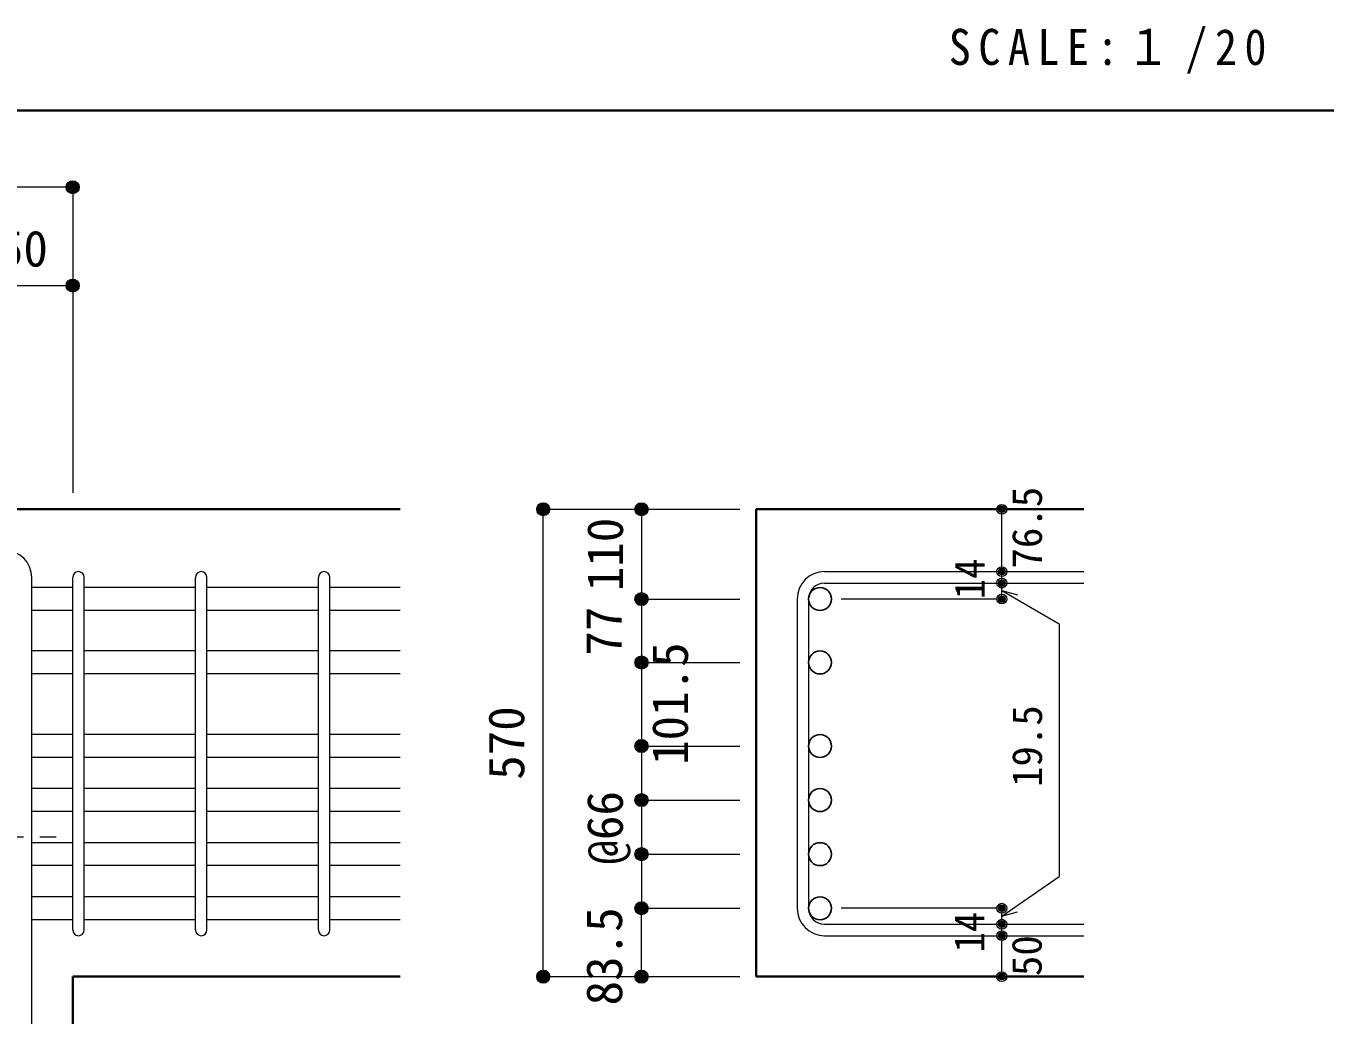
# Model space of a CAD drawing. Units: millimetres at full size, sheet at 1:20; details may follow other scales. Extents: x -3982 to 3969, y -2797 to 2801.
# Drawn here: x 821 to 2409, y -1253 to -45 of the extents above; entities that cross this region are included whole.
import ezdxf
from ezdxf.enums import TextEntityAlignment as Align

# ---------------------------------------------------------------- set-up
doc = ezdxf.new("R2010")
doc.units = ezdxf.units.MM
doc.header["$LTSCALE"] = 20
doc.header["$PDMODE"] = 32
doc.header["$PDSIZE"] = 12
doc.linetypes.add('CHAIN1', pattern=[8, 5, -1, 1, -1])
for name, color, linetype, lineweight in [('6-1_躯体線', 2, 'Continuous', 35), ('6-4_フープ', 7, 'Continuous', 18), ('6-5_梁主筋', 7, 'Continuous', 18), ('6-6_S.T.P.', 7, 'Continuous', 18), ('6-7_文字', 7, 'Continuous', 18), ('6-D_寸法', 4, 'Continuous', 9), ('F-0_枠', 6, 'Continuous', 40)]:
    doc.layers.add(name, color=color, linetype=linetype, lineweight=lineweight)
doc.styles.add('ＭＳ ゴシック', font='')
doc.styles.get('ＭＳ ゴシック').set_extended_font_data('MS Gothic')

msp = doc.modelspace()

# ---------------------------------------------------------------- linework, layer by layer
at = {"layer": '6-1_躯体線'}
for p, q in [((1712.96, -634.67), (2112.96, -634.67)), ((1712.96, -634.67), (1712.96, -1205.17)), ((1278.29, -1205.17), (878.29, -1205.17)), ((878.29, -1434.67), (878.29, -1205.17)), ((1712.96, -1205.17), (2112.96, -1205.17))]:
    msp.add_line(p, q, dxfattribs=at)
msp.add_lwpolyline([(1278.29, -634.67), (477.84, -634.67), (78.29, -634.67)], dxfattribs=at)
at = {"layer": '6-4_フープ'}
msp.add_line((828.29, -1351.17), (828.29, -718.17), dxfattribs=at)
msp.add_arc((794.79, -718.17), 33.5, 0, 90, dxfattribs=at)
at = {"layer": '6-5_梁主筋'}
for p, q in [((878.29, -730.28), (828.29, -730.28)), ((1028.29, -730.28), (892.29, -730.28)), ((1178.29, -730.28), (1042.29, -730.28)), ((1278.29, -730.28), (1192.29, -730.28)), ((878.29, -758.28), (828.29, -758.28)), ((1028.29, -758.28), (892.29, -758.28)), ((1178.29, -758.28), (1042.29, -758.28)), ((1278.29, -758.28), (1192.29, -758.28)), ((878.29, -807.67), (828.29, -807.67)), ((1028.29, -807.67), (892.29, -807.67)), ((1178.29, -807.67), (1042.29, -807.67)), ((1278.29, -807.67), (1192.29, -807.67)), ((878.29, -835.67), (828.29, -835.67)), ((1028.29, -835.67), (892.29, -835.67)), ((1178.29, -835.67), (1042.29, -835.67)), ((1278.29, -835.67), (1192.29, -835.67)), ((878.29, -909.67), (828.29, -909.67)), ((1028.29, -909.67), (892.29, -909.67)), ((1178.29, -909.67), (1042.29, -909.67)), ((1278.29, -909.67), (1192.29, -909.67)), ((878.29, -937.67), (828.29, -937.67)), ((1028.29, -937.67), (892.29, -937.67)), ((1178.29, -937.67), (1042.29, -937.67)), ((1278.29, -937.67), (1192.29, -937.67)), ((878.29, -975.67), (828.29, -975.67)), ((1028.29, -975.67), (892.29, -975.67)), ((1178.29, -975.67), (1042.29, -975.67)), ((1278.29, -975.67), (1192.29, -975.67)), ((878.29, -1003.67), (828.29, -1003.67)), ((1028.29, -1003.67), (892.29, -1003.67)), ((1178.29, -1003.67), (1042.29, -1003.67)), ((1278.29, -1003.67), (1192.29, -1003.67)), ((878.29, -1041.67), (828.29, -1041.67)), ((1028.29, -1041.67), (892.29, -1041.67)), ((1178.29, -1041.67), (1042.29, -1041.67)), ((1278.29, -1041.67), (1192.29, -1041.67)), ((878.29, -1069.67), (828.29, -1069.67)), ((1028.29, -1069.67), (892.29, -1069.67)), ((1178.29, -1069.67), (1042.29, -1069.67)), ((1278.29, -1069.67), (1192.29, -1069.67)), ((878.29, -1107.67), (828.29, -1107.67)), ((1028.29, -1107.67), (892.29, -1107.67)), ((1178.29, -1107.67), (1042.29, -1107.67)), ((1278.29, -1107.67), (1192.29, -1107.67)), ((878.29, -1135.67), (828.29, -1135.67)), ((1028.29, -1135.67), (892.29, -1135.67)), ((1178.29, -1135.67), (1042.29, -1135.67)), ((1278.29, -1135.67), (1192.29, -1135.67))]:
    msp.add_line(p, q, dxfattribs=at)
at = {"layer": '6-5_梁主筋', "color": 3, "lineweight": 25}
for centre in [(1790.96, -744.28), (1790.96, -821.67), (1790.96, -923.67), (1790.96, -989.67), (1790.96, -1055.67), (1790.96, -1121.67)]:
    msp.add_circle(centre, 14, dxfattribs=at)
at = {"layer": '6-6_S.T.P.'}
for p, q in [((1796.46, -710.78), (2112.96, -710.78)), ((878.29, -1148.17), (878.29, -718.17)), ((878.29, -1148.17), (878.29, -718.17)), ((878.29, -1148.17), (878.29, -718.17)), ((878.29, -1148.17), (878.29, -718.17)), ((892.29, -1148.17), (892.29, -718.17)), ((892.29, -1148.17), (892.29, -718.17)), ((892.29, -1148.17), (892.29, -718.17)), ((892.29, -1148.17), (892.29, -718.17)), ((1028.29, -1148.17), (1028.29, -718.17)), ((1042.29, -1148.17), (1042.29, -718.17)), ((1178.29, -1148.17), (1178.29, -718.17)), ((1192.29, -1148.17), (1192.29, -718.17)), ((1796.46, -724.78), (2112.96, -724.78)), ((1762.96, -744.28), (1762.96, -1121.67)), ((1776.96, -744.28), (1776.96, -1121.67)), ((1796.46, -1141.17), (2112.96, -1141.17)), ((1796.46, -1155.17), (2112.96, -1155.17))]:
    msp.add_line(p, q, dxfattribs=at)
for centre, radius, start, end in [((885.29, -717.78), 7, 0, 180), ((885.29, -717.78), 7, 0, 180), ((885.29, -717.78), 7, 0, 180), ((885.29, -717.78), 7, 0, 180), ((1035.29, -717.78), 7, 0, 180), ((1185.29, -717.78), 7, 0, 180), ((1796.46, -744.28), 33.5, 90, 180), ((1796.46, -744.28), 19.5, 90, 180), ((1796.46, -1121.67), 33.5, 180, 270), ((1796.46, -1121.67), 19.5, 180, 270), ((885.29, -1148.17), 7, 180, 0), ((885.29, -1148.17), 7, 180, 0), ((885.29, -1148.17), 7, 180, 0), ((885.29, -1148.17), 7, 180, 0), ((1035.29, -1148.17), 7, 180, 0), ((1185.29, -1148.17), 7, 180, 0)]:
    msp.add_arc(centre, radius, start, end, dxfattribs=at)
at = {"layer": '6-D_寸法'}
for p, q in [((878.29, -241.65), (78.29, -241.65)), ((878.29, -241.65), (878.29, -361.65)), ((728.29, -361.65), (878.29, -361.65)), ((878.29, -361.65), (878.29, -614.67)), ((1452.96, -634.67), (1572.96, -634.67)), ((1452.96, -1205.17), (1452.96, -634.67)), ((1572.96, -634.67), (1692.96, -634.67)), ((1572.96, -634.67), (1572.96, -744.28)), ((2012.96, -744.28), (2012.96, -634.67)), ((1572.96, -744.28), (1692.96, -744.28)), ((1572.96, -744.28), (1572.96, -811.67)), ((2012.96, -744.28), (1816.87, -744.28)), ((2012.96, -733.96), (2032.28, -739.13)), ((2012.96, -733.96), (2083.02, -774.41)), ((2083.02, -774.41), (2083.02, -1082.97)), ((1572.96, -811.67), (1572.96, -1121.67)), ((1572.96, -821.67), (1692.96, -821.67)), ((1572.96, -923.67), (1692.96, -923.67)), ((1572.96, -989.67), (1692.96, -989.67)), ((1572.96, -1055.67), (1692.96, -1055.67)), ((2012.96, -1131.42), (2083.02, -1082.97)), ((2012.96, -1121.67), (1816.87, -1121.67)), ((2012.96, -1205.17), (2012.96, -1121.67)), ((2012.96, -1131.42), (2032.28, -1126.25)), ((1452.96, -1205.17), (1572.96, -1205.17)), ((1452.96, -1205.17), (1562.82, -1205.17)), ((1572.96, -1205.17), (1692.96, -1205.17))]:
    msp.add_line(p, q, dxfattribs=at)
at = {"layer": '6-D_寸法', "linetype": 'CHAIN1'}
msp.add_line((78.29, -1034.67), (878.29, -1034.67), dxfattribs=at)
at = {"layer": '6-D_寸法'}
msp.add_lwpolyline([(1572.96, -1205.17), (1572.96, -1121.67), (1692.96, -1121.67)], dxfattribs=at)
for centre, radius in [((878.29, -241.65), 8), ((878.29, -241.65), 7.2), ((878.29, -241.65), 6.4), ((878.29, -241.65), 5.6), ((878.29, -241.65), 4.8), ((878.29, -241.65), 4), ((878.29, -241.65), 3.2), ((878.29, -241.65), 2.4), ((878.29, -241.65), 1.6), ((878.29, -241.65), 0.8), ((878.29, -361.65), 8), ((878.29, -361.65), 7.2), ((878.29, -361.65), 6.4), ((878.29, -361.65), 5.6), ((878.29, -361.65), 4.8), ((878.29, -361.65), 4), ((878.29, -361.65), 3.2), ((878.29, -361.65), 2.4), ((878.29, -361.65), 1.6), ((878.29, -361.65), 0.8), ((1452.96, -634.67), 8), ((1452.96, -634.67), 7.2), ((1452.96, -634.67), 6.4), ((1452.96, -634.67), 5.6), ((1452.96, -634.67), 4.8), ((1452.96, -634.67), 4), ((1452.96, -634.67), 3.2), ((1452.96, -634.67), 2.4), ((1452.96, -634.67), 1.6), ((1452.96, -634.67), 0.8), ((1572.96, -634.67), 8), ((1572.96, -634.67), 7.2), ((1572.96, -634.67), 6.4), ((1572.96, -634.67), 5.6), ((1572.96, -634.67), 4.8), ((1572.96, -634.67), 4), ((1572.96, -634.67), 3.2), ((1572.96, -634.67), 2.4), ((1572.96, -634.67), 1.6), ((1572.96, -634.67), 0.8), ((2012.96, -634.67), 4), ((2012.96, -634.67), 3.6), ((2012.96, -634.67), 3.2), ((2012.96, -634.67), 2.8), ((2012.96, -634.67), 2.4), ((2012.96, -634.67), 2), ((2012.96, -634.67), 1.6), ((2012.96, -634.67), 1.2), ((2012.96, -634.67), 0.8), ((2012.96, -634.67), 0.4), ((2012.96, -710.78), 4), ((2012.96, -710.78), 3.6), ((2012.96, -710.78), 3.2), ((2012.96, -710.78), 2.8), ((2012.96, -710.78), 2.4), ((2012.96, -710.78), 2), ((2012.96, -710.78), 1.6), ((2012.96, -710.78), 1.2), ((2012.96, -710.78), 0.8), ((2012.96, -710.78), 0.4), ((2012.96, -724.78), 4), ((2012.96, -724.78), 3.6), ((2012.96, -724.78), 3.2), ((2012.96, -724.78), 2.8), ((2012.96, -724.78), 2.4), ((2012.96, -724.78), 2), ((2012.96, -724.78), 1.6), ((2012.96, -724.78), 1.2), ((2012.96, -724.78), 0.8), ((2012.96, -724.78), 0.4), ((1572.96, -744.28), 8), ((1572.96, -744.28), 7.2), ((1572.96, -744.28), 6.4), ((1572.96, -744.28), 5.6), ((1572.96, -744.28), 4.8), ((1572.96, -744.28), 4), ((1572.96, -744.28), 3.2), ((1572.96, -744.28), 2.4), ((1572.96, -744.28), 1.6), ((1572.96, -744.28), 0.8), ((2012.96, -744.28), 4), ((2012.96, -744.28), 3.6), ((2012.96, -744.28), 3.2), ((2012.96, -744.28), 2.8), ((2012.96, -744.28), 2.4), ((2012.96, -744.28), 2), ((2012.96, -744.28), 1.6), ((2012.96, -744.28), 1.2), ((2012.96, -744.28), 0.8), ((2012.96, -744.28), 0.4), ((1572.96, -821.67), 8), ((1572.96, -821.67), 7.2), ((1572.96, -821.67), 6.4), ((1572.96, -821.67), 5.6), ((1572.96, -821.67), 4.8), ((1572.96, -821.67), 4), ((1572.96, -821.67), 3.2), ((1572.96, -821.67), 2.4), ((1572.96, -821.67), 1.6), ((1572.96, -821.67), 0.8), ((1572.96, -923.67), 8), ((1572.96, -923.67), 7.2), ((1572.96, -923.67), 6.4), ((1572.96, -923.67), 5.6), ((1572.96, -923.67), 4.8), ((1572.96, -923.67), 4), ((1572.96, -923.67), 3.2), ((1572.96, -923.67), 2.4), ((1572.96, -923.67), 1.6), ((1572.96, -923.67), 0.8), ((1572.96, -989.67), 8), ((1572.96, -989.67), 7.2), ((1572.96, -989.67), 6.4), ((1572.96, -989.67), 5.6), ((1572.96, -989.67), 4.8), ((1572.96, -989.67), 4), ((1572.96, -989.67), 3.2), ((1572.96, -989.67), 2.4), ((1572.96, -989.67), 1.6), ((1572.96, -989.67), 0.8), ((1572.96, -1055.67), 8), ((1572.96, -1055.67), 7.2), ((1572.96, -1055.67), 6.4), ((1572.96, -1055.67), 5.6), ((1572.96, -1055.67), 4.8), ((1572.96, -1055.67), 4), ((1572.96, -1055.67), 3.2), ((1572.96, -1055.67), 2.4), ((1572.96, -1055.67), 1.6), ((1572.96, -1055.67), 0.8), ((1572.96, -1121.67), 8), ((1572.96, -1121.67), 7.2), ((1572.96, -1121.67), 6.4), ((1572.96, -1121.67), 5.6), ((1572.96, -1121.67), 4.8), ((1572.96, -1121.67), 4), ((1572.96, -1121.67), 3.2), ((1572.96, -1121.67), 2.4), ((1572.96, -1121.67), 1.6), ((1572.96, -1121.67), 0.8), ((2012.96, -1121.67), 4), ((2012.96, -1121.67), 3.6), ((2012.96, -1121.67), 3.2), ((2012.96, -1121.67), 2.8), ((2012.96, -1121.67), 2.4), ((2012.96, -1121.67), 2), ((2012.96, -1121.67), 1.6), ((2012.96, -1121.67), 1.2), ((2012.96, -1121.67), 0.8), ((2012.96, -1121.67), 0.4), ((2012.96, -1141.17), 4), ((2012.96, -1141.17), 3.6), ((2012.96, -1141.17), 3.2), ((2012.96, -1141.17), 2.8), ((2012.96, -1141.17), 2.4), ((2012.96, -1141.17), 2), ((2012.96, -1141.17), 1.6), ((2012.96, -1141.17), 1.2), ((2012.96, -1141.17), 0.8), ((2012.96, -1141.17), 0.4), ((2012.96, -1155.17), 4), ((2012.96, -1155.17), 3.6), ((2012.96, -1155.17), 3.2), ((2012.96, -1155.17), 2.8), ((2012.96, -1155.17), 2.4), ((2012.96, -1155.17), 2), ((2012.96, -1155.17), 1.6), ((2012.96, -1155.17), 1.2), ((2012.96, -1155.17), 0.8), ((2012.96, -1155.17), 0.4), ((1452.96, -1205.17), 8), ((1452.96, -1205.17), 7.2), ((1452.96, -1205.17), 6.4), ((1452.96, -1205.17), 5.6), ((1452.96, -1205.17), 4.8), ((1452.96, -1205.17), 4), ((1452.96, -1205.17), 3.2), ((1452.96, -1205.17), 2.4), ((1452.96, -1205.17), 1.6), ((1452.96, -1205.17), 0.8), ((1572.96, -1205.17), 8), ((1572.96, -1205.17), 7.2), ((1572.96, -1205.17), 6.4), ((1572.96, -1205.17), 5.6), ((1572.96, -1205.17), 4.8), ((1572.96, -1205.17), 4), ((1572.96, -1205.17), 3.2), ((1572.96, -1205.17), 2.4), ((1572.96, -1205.17), 1.6), ((1572.96, -1205.17), 0.8), ((2012.96, -1205.17), 4), ((2012.96, -1205.17), 3.6), ((2012.96, -1205.17), 3.2), ((2012.96, -1205.17), 2.8), ((2012.96, -1205.17), 2.4), ((2012.96, -1205.17), 2), ((2012.96, -1205.17), 1.6), ((2012.96, -1205.17), 1.2), ((2012.96, -1205.17), 0.8), ((2012.96, -1205.17), 0.4)]:
    msp.add_circle(centre, radius, dxfattribs=at)
at = {"layer": '6-D_寸法', "color": 7}
for p in [(878.29, -241.65), (878.29, -361.65), (1452.96, -634.67), (1572.96, -634.67), (2012.96, -634.67), (2012.96, -710.78), (2012.96, -724.78), (1572.96, -744.28), (2012.96, -744.28), (1572.96, -821.67), (1572.96, -923.67), (1572.96, -989.67), (1572.96, -1055.67), (1572.96, -1121.67), (2012.96, -1121.67), (2012.96, -1141.17), (2012.96, -1155.17), (1452.96, -1205.17), (1452.96, -1205.17), (1572.96, -1205.17), (2012.96, -1205.17)]:
    msp.add_point(p, dxfattribs=at)
at = {"layer": 'F-0_枠', "color": 2, "lineweight": 35}
msp.add_line((-3981.92, -148.03), (2482.4, -148.03), dxfattribs=at)

# ---------------------------------------------------------------- texts
at = {"layer": '6-7_文字', "color": 2, "insert": (1948.17, -103.03), "char_height": 43.99, "attachment_point": 7, "style": 'ＭＳ ゴシック'}
msp.add_mtext('\\T1.34;\\W0.9;SCALE:１/20', dxfattribs=at)
at = {"layer": '6-D_寸法', "style": 'ＭＳ ゴシック'}
msp.add_text('150', height=43.99, dxfattribs=at).set_placement((758.29, -351.65), align=Align.BOTTOM_LEFT)
for s, height, p in [('76.5', 36.66, (2072.96, -707.03)), ('110', 43.99, (1563.55, -734.76)), ('14', 36.66, (2002.96, -744.67)), ('77', 43.99, (1562.06, -813.39)), ('101.5', 43.99, (1642.85, -946.8)), ('570', 43.99, (1442.96, -964.92)), ('19.5', 36.66, (2073.02, -973.67)), ('@66', 43.99, (1563.33, -1068.42)), ('83.5', 43.99, (1562.47, -1240.3)), ('14', 36.66, (2002.56, -1175.86)), ('50', 36.66, (2072.63, -1204.5))]:
    msp.add_text(s, height=height, rotation=90, dxfattribs=at).set_placement(p, align=Align.BOTTOM_LEFT)

doc.saveas('drawing.dxf')
